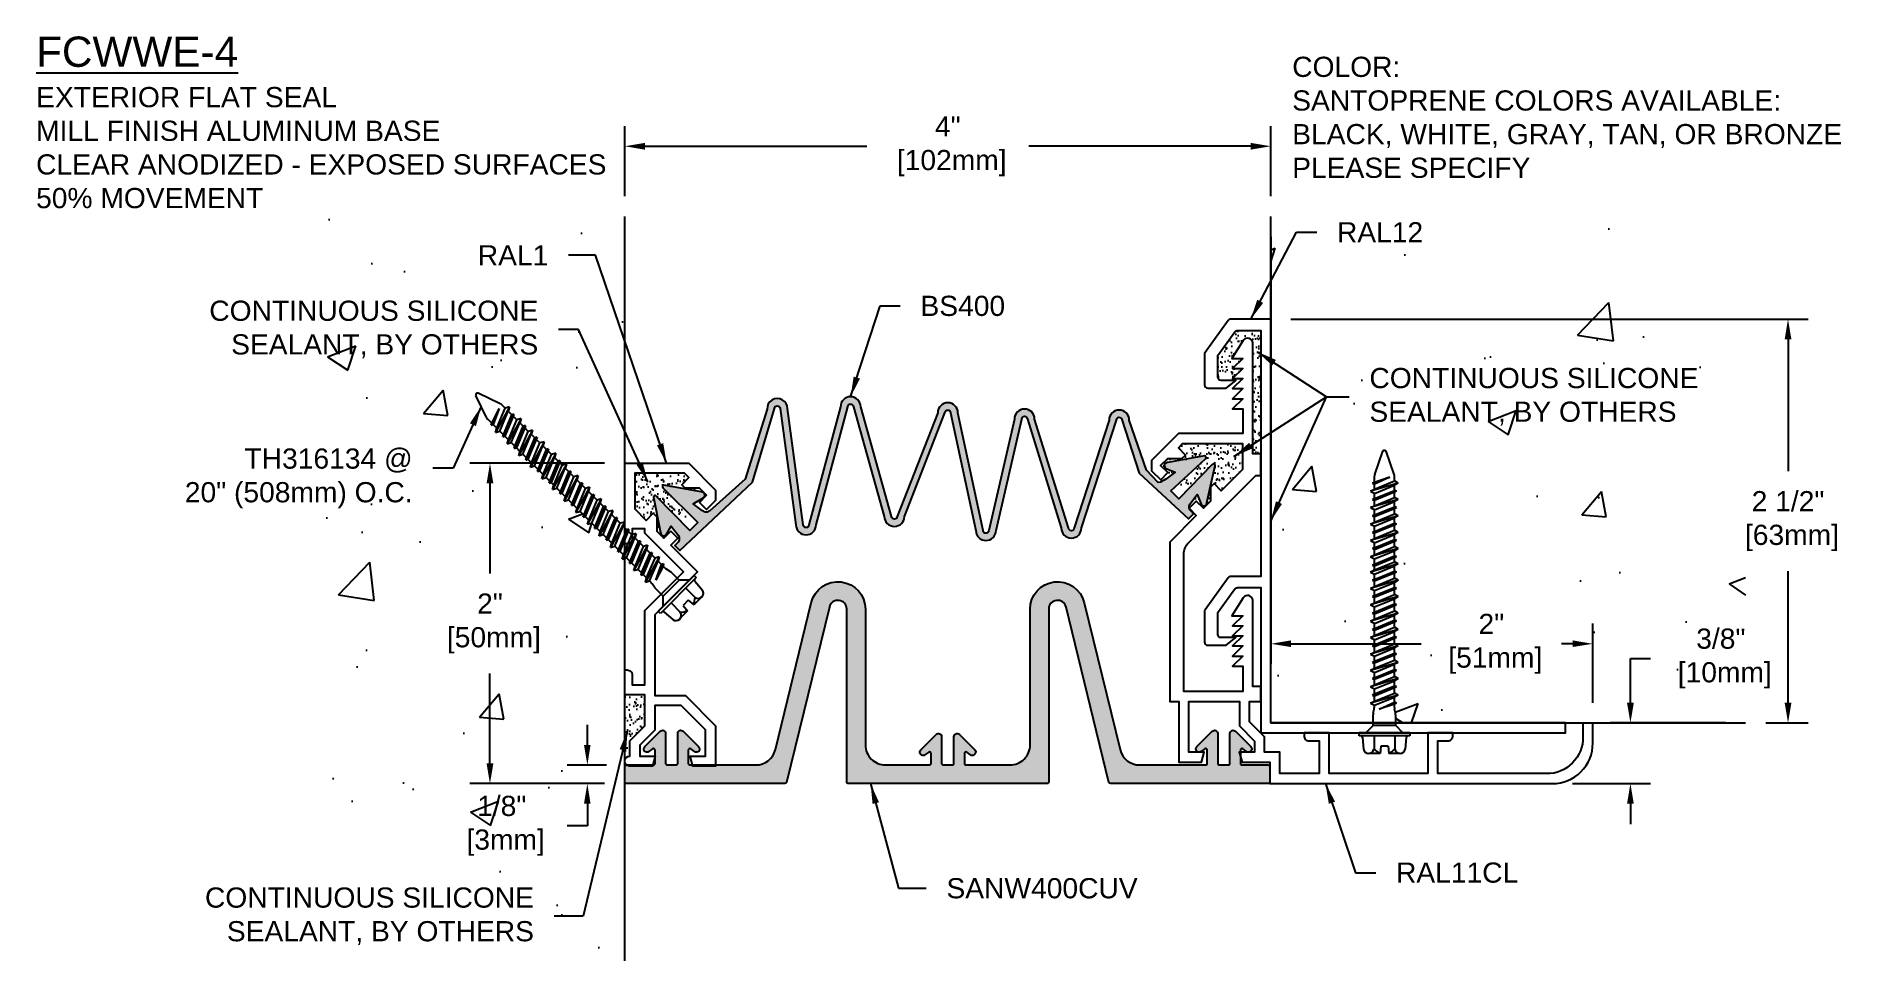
# Model space of a CAD drawing. Header units: inches. Extents: x -4.5 to 6.6, y -1.4 to 4.4.
import ezdxf

# ---------------------------------------------------------------- set-up
doc = ezdxf.new("R2010")
doc.units = ezdxf.units.IN
doc.header["$MEASUREMENT"] = 0
for name, color, linetype in [('Anchors', 4, 'Continuous'), ('Conditions', 1, 'Continuous'), ('Dimensions', 3, 'Continuous'), ('Fillers', 2, 'Continuous'), ('Metals', 7, 'Continuous'), ('Text', 2, 'Continuous')]:
    doc.layers.add(name, color=color, linetype=linetype)
doc.styles.add('Arial', font='arial.ttf')
doc.dimstyles.new('Arial', dxfattribs={"dimtxt": 0.125, "dimasz": 0.125, "dimexe": 0.125, "dimexo": 0.125, "dimgap": 0.125, "dimtad": 0, "dimtih": 1, "dimtoh": 1, "dimdec": 4, "dimzin": 0, "dimdsep": 46, "dimlunit": 4, "dimtxsty": 'Arial', "dimcen": 0.125, "dimadec": 0, "dimazin": 0, "dimtfac": 1, "dimtdec": 4, "dimtofl": 0, "dimtmove": 0, "dimatfit": 3, "dimfxl": 0, "dimfrac": 2, "dimtolj": 1, "dimtzin": 0, "dimarcsym": 0})

# ---------------------------------------------------------------- blocks, each defined once
blk = doc.blocks.new('A$CB0F2')
blk.add_lwpolyline([(0.029, 0.002, -0.958439), (0.032, 0.064), (0.032, 0.158), (0.125, 0.251), (0.125, 0.442), (0.001, 0.442), (0.001, 0.597), (0.017, 0.597, -0.414214), (0.048, 0.566), (0.048, 0.504), (0.125, 0.504), (0.125, 0.965), (0.364, 1.204), (0.125, 1.444), (0.125, 1.471), (0.048, 1.471), (0.048, 1.409, -0.414214), (0.017, 1.378), (0.001, 1.378), (0.001, 1.877), (0.397, 1.877), (0.564, 1.711), (0.564, 1.647), (0.507, 1.59), (0.463, 1.634), (0.508, 1.679), (0.464, 1.723), (0.375, 1.722), (0.354, 1.744), (0.398, 1.788), (0.371, 1.815), (0.063, 1.815), (0.063, 1.594), (0.133, 1.523), (0.177, 1.567), (0.199, 1.545), (0.199, 1.457), (0.243, 1.414), (0.286, 1.457), (0.33, 1.414), (0.286, 1.37), (0.452, 1.204), (0.187, 0.939), (0.187, 0.439), (0.377, 0.439), (0.564, 0.252), (0.564, 0.002), (0.423, 0.002), (0.407, 0.064), (0.502, 0.064), (0.502, 0.226), (0.351, 0.377), (0.187, 0.377), (0.187, 0.225), (0.094, 0.132), (0.094, 0.064), (0.189, 0.064), (0.172, 0.002), (0.029, 0.002)], format="xyb")
blk = doc.blocks.new('RAL1')
blk.add_blockref('A$CB0F2', (5.836, 2.694))
blk = doc.blocks.new('*D2')
at = {"layer": 'Defpoints', "color": 0}
for p in [(3.107, 3.693), (-0.893, 3.258), (3.107, 3.258)]:
    blk.add_point(p, dxfattribs=at)
at = {"layer": 'Dimensions', "color": 0, "lineweight": -2}
for p, q in [((-0.893, 3.383), (-0.893, 3.818)), ((3.107, 3.383), (3.107, 3.818)), ((-0.768, 3.693), (0.605, 3.693)), ((2.982, 3.693), (1.608, 3.693))]:
    blk.add_line(p, q, dxfattribs=at)
at = {"layer": 'Dimensions', "color": 0}
for points in [[(-0.768, 3.714), (-0.768, 3.672), (-0.893, 3.693)], [(2.982, 3.714), (2.982, 3.672), (3.107, 3.693)]]:
    blk.add_solid(points, dxfattribs=at)
at = {"layer": 'Dimensions', "color": 0, "insert": (1.107, 3.693), "char_height": 0.125, "attachment_point": 5, "style": 'Arial'}
blk.add_mtext('\\A1;4"\\P [102mm]', dxfattribs=at)
blk = doc.blocks.new('*D3')
at = {"layer": 'Defpoints', "color": 0}
for p in [(3.107, 2.622), (6.047, 0.122), (6.31, 0.122)]:
    blk.add_point(p, dxfattribs=at)
at = {"layer": 'Dimensions', "color": 0, "lineweight": -2}
for p, q in [((3.232, 2.622), (6.435, 2.622)), ((6.31, 2.497), (6.31, 1.682)), ((6.31, 0.247), (6.31, 1.062)), ((6.172, 0.122), (6.435, 0.122))]:
    blk.add_line(p, q, dxfattribs=at)
at = {"layer": 'Dimensions', "color": 0}
for points in [[(6.289, 2.497), (6.331, 2.497), (6.31, 2.622)], [(6.289, 0.247), (6.331, 0.247), (6.31, 0.122)]]:
    blk.add_solid(points, dxfattribs=at)
at = {"layer": 'Dimensions', "color": 0, "insert": (6.31, 1.372), "char_height": 0.125, "attachment_point": 5, "style": 'Arial'}
blk.add_mtext('\\A1;2 1/2"\\P [63mm]', dxfattribs=at)
blk = doc.blocks.new('*D4')
at = {"layer": 'Defpoints', "color": 0}
for p in [(3.107, 3.258), (5.101, 0.612), (5.101, 0.121)]:
    blk.add_point(p, dxfattribs=at)
at = {"layer": 'Dimensions', "color": 0, "lineweight": -2}
for p, q in [((3.107, 3.133), (3.107, 0.487)), ((5.101, 0.246), (5.101, 0.737)), ((3.232, 0.612), (4.039, 0.612)), ((4.976, 0.612), (4.908, 0.612))]:
    blk.add_line(p, q, dxfattribs=at)
at = {"layer": 'Dimensions', "color": 0}
for points in [[(3.232, 0.633), (3.232, 0.592), (3.107, 0.612)], [(4.976, 0.633), (4.976, 0.592), (5.101, 0.612)]]:
    blk.add_solid(points, dxfattribs=at)
at = {"layer": 'Dimensions', "color": 0, "insert": (4.473, 0.612), "char_height": 0.125, "attachment_point": 5, "style": 'Arial'}
blk.add_mtext('\\A1;2"\\P [51mm]', dxfattribs=at)
blk = doc.blocks.new('*D5')
at = {"layer": 'Defpoints', "color": 0}
for p in [(6.047, 0.122), (4.851, -0.254), (5.334, -0.254)]:
    blk.add_point(p, dxfattribs=at)
at = {"layer": 'Dimensions', "color": 0, "lineweight": -2}
for p, q in [((5.334, 0.247), (5.334, 0.521)), ((5.334, 0.521), (5.459, 0.521)), ((5.922, 0.122), (5.209, 0.122)), ((4.976, -0.254), (5.459, -0.254)), ((5.334, -0.379), (5.334, -0.504))]:
    blk.add_line(p, q, dxfattribs=at)
at = {"layer": 'Dimensions', "color": 0}
for points in [[(5.313, 0.247), (5.355, 0.247), (5.334, 0.122)], [(5.313, -0.379), (5.355, -0.379), (5.334, -0.254)]]:
    blk.add_solid(points, dxfattribs=at)
at = {"layer": 'Dimensions', "color": 0, "insert": (5.894, 0.521), "char_height": 0.125, "attachment_point": 5, "style": 'Arial'}
blk.add_mtext('\\A1;3/8"\\P [10mm]', dxfattribs=at)
blk = doc.blocks.new('*D6')
at = {"layer": 'Defpoints', "color": 0}
for p in [(-0.893, 1.73), (-1.728, -0.254), (-0.893, -0.254)]:
    blk.add_point(p, dxfattribs=at)
at = {"layer": 'Dimensions', "color": 0, "lineweight": -2}
for p, q in [((-1.018, 1.73), (-1.853, 1.73)), ((-1.728, 1.605), (-1.728, 1.047)), ((-1.728, -0.129), (-1.728, 0.428)), ((-1.018, -0.254), (-1.853, -0.254))]:
    blk.add_line(p, q, dxfattribs=at)
at = {"layer": 'Dimensions', "color": 0}
for points in [[(-1.749, 1.605), (-1.707, 1.605), (-1.728, 1.73)], [(-1.749, -0.129), (-1.707, -0.129), (-1.728, -0.254)]]:
    blk.add_solid(points, dxfattribs=at)
at = {"layer": 'Dimensions', "color": 0, "insert": (-1.728, 0.738), "char_height": 0.125, "attachment_point": 5, "style": 'Arial'}
blk.add_mtext('\\A1;2"\\P [50mm]', dxfattribs=at)
blk = doc.blocks.new('*D7')
at = {"layer": 'Defpoints', "color": 0}
for p in [(-0.881, -0.139), (-1.125, -0.254), (-0.893, -0.254)]:
    blk.add_point(p, dxfattribs=at)
at = {"layer": 'Dimensions', "color": 0, "lineweight": -2}
for p, q in [((-1.125, -0.014), (-1.125, 0.111)), ((-1.006, -0.139), (-1.25, -0.139)), ((-1.018, -0.254), (-1.25, -0.254)), ((-1.125, -0.379), (-1.125, -0.515)), ((-1.125, -0.515), (-1.25, -0.515))]:
    blk.add_line(p, q, dxfattribs=at)
at = {"layer": 'Dimensions', "color": 0}
for points in [[(-1.146, -0.014), (-1.105, -0.014), (-1.125, -0.139)], [(-1.146, -0.379), (-1.105, -0.379), (-1.125, -0.254)]]:
    blk.add_solid(points, dxfattribs=at)
at = {"layer": 'Dimensions', "color": 0, "insert": (-1.655, -0.515), "char_height": 0.125, "attachment_point": 5, "style": 'Arial'}
blk.add_mtext('\\A1;1/8"\\P [3mm]', dxfattribs=at)
blk = doc.blocks.new('RAL12')
blk.add_lwpolyline([(0.901, 2.553), (1.045, 2.553), (1.045, 1.029), (0.86, 1.029, 0.240384), (0.844, 1.021), (0.7, 0.823, 0.158089), (0.697, 0.811), (0.697, 0.623, 0.414214), (0.717, 0.603), (0.83, 0.603), (0.891, 0.65), (0.799, 0.65, -0.414214), (0.779, 0.67), (0.779, 0.8, -0.158089), (0.783, 0.812), (0.885, 0.952, -0.240384), (0.901, 0.96), (1.045, 0.96), (1.045, 0.06), (2.931, 0.06), (2.931, 0.122), (1.107, 0.122), (1.107, 2.622), (0.86, 2.622, 0.240384), (0.844, 2.614), (0.7, 2.416, 0.158089), (0.697, 2.404), (0.697, 2.216, 0.414214), (0.717, 2.196), (0.83, 2.196), (0.891, 2.243), (0.799, 2.243, -0.414214), (0.779, 2.263), (0.779, 2.393, -0.158089), (0.783, 2.404), (0.885, 2.544, -0.240384)], format="xyb", close=True)
blk = doc.blocks.new('RAL11CLR')
blk.add_lwpolyline([(2.838, -0.192), (2.141, -0.192), (2.141, 0.011), (2.203, 0.011, 0.414214), (2.234, 0.042), (2.234, 0.06), (2.079, 0.06), (2.079, -0.192), (1.468, -0.192), (1.468, 0.06), (1.313, 0.06), (1.313, 0.042, 0.414214), (1.344, 0.011), (1.406, 0.011), (1.406, -0.192), (1.163, -0.192), (1.163, -0.059), (1.069, -0.059), (1.069, 0.035), (0.976, 0.128), (0.976, 0.254), (1.045, 0.254), (1.045, 0.348), (0.995, 0.348), (0.995, 0.88, 0.745241), (0.937, 0.897), (0.865, 0.786), (0.933, 0.786), (0.87, 0.724), (0.933, 0.724), (0.87, 0.661), (0.933, 0.661), (0.87, 0.599), (0.933, 0.599), (0.87, 0.536), (0.933, 0.536), (0.87, 0.474), (0.933, 0.474), (0.933, 0.316), (0.569, 0.316), (0.569, 1.167, -0.198912), (0.598, 1.238), (1.015, 1.655), (1.045, 1.655), (1.045, 1.722), (1.045, 1.789), (0.995, 1.789), (0.995, 2.473, 0.745241), (0.937, 2.49), (0.865, 2.379), (0.933, 2.379), (0.87, 2.317), (0.933, 2.317), (0.87, 2.254), (0.933, 2.254), (0.87, 2.192), (0.933, 2.192), (0.87, 2.129), (0.933, 2.129), (0.87, 2.067), (0.933, 2.067), (0.933, 1.914), (0.536, 1.914), (0.369, 1.748), (0.369, 1.684), (0.426, 1.628), (0.47, 1.672), (0.425, 1.716), (0.469, 1.76), (0.557, 1.759), (0.579, 1.781), (0.535, 1.826), (0.561, 1.852), (0.931, 1.852), (0.931, 1.691), (0.8, 1.56), (0.756, 1.604), (0.734, 1.582), (0.734, 1.495), (0.69, 1.451), (0.646, 1.495), (0.602, 1.451), (0.646, 1.407), (0.481, 1.242), (0.481, 0.254), (0.538, 0.254), (0.538, -0.121), (0.677, -0.121), (0.694, -0.059), (0.599, -0.059), (0.599, 0.254), (0.914, 0.254), (0.914, 0.103), (1.007, 0.01), (1.007, -0.059), (0.912, -0.059), (0.929, -0.121), (1.102, -0.121), (1.102, -0.254), (2.851, -0.254, 0.414214), (3.101, -0.004), (3.101, 0.121), (3.039, 0.121), (3.039, 0.058, -0.414214), (2.838, -0.192)], format="xyb")
blk = doc.blocks.new('TH-316134')
for p, q in [((-0.097, 0.127), (-0.027, 0.127)), ((-0.023, 0.083), (-0.027, 0.127)), ((0.023, 0.083), (0.027, 0.127)), ((0.027, 0.127), (0.097, 0.127)), ((-0.157, 0.019), (0.157, 0.019)), ((-0.157, 0), (-0.157, 0.019)), ((-0.157, 0), (0.157, 0)), ((-0.135, 0.029), (-0.129, 0.1)), ((-0.115, 0), (-0.07, -0.045)), ((-0.065, 0.019), (-0.065, 0.1)), ((-0.023, 0.083), (0.023, 0.083)), ((0.064, 0.019), (0.064, 0.1)), ((0.115, 0), (0.07, -0.045)), ((0.135, 0.029), (0.129, 0.1)), ((0.157, 0.019), (0.157, 0)), ((-0.07, -0.045), (0.07, -0.045)), ((-0.07, -0.045), (-0.07, -0.112)), ((0.07, -0.045), (0.07, -0.112)), ((-0.086, -0.234), (0.086, -0.184)), ((-0.086, -0.234), (-0.062, -0.221)), ((-0.074, -0.184), (0.032, -0.147)), ((-0.074, -0.184), (-0.062, -0.177)), ((-0.074, -0.184), (-0.062, -0.19)), ((-0.069, -0.122), (-0.063, -0.148)), ((0.032, -0.147), (-0.062, -0.19)), ((-0.062, -0.177), (0.032, -0.147)), ((-0.062, -0.157), (-0.062, -0.177)), ((0.062, -0.171), (-0.062, -0.221)), ((-0.062, -0.19), (-0.062, -0.221)), ((0.062, -0.197), (-0.062, -0.247)), ((0.062, -0.157), (0.062, -0.171)), ((0.086, -0.184), (0.062, -0.171)), ((0.086, -0.184), (0.062, -0.197)), ((0.062, -0.197), (0.062, -0.228)), ((0.069, -0.122), (0.063, -0.148)), ((-0.086, -0.234), (-0.062, -0.247)), ((-0.086, -0.336), (0.086, -0.285)), ((-0.086, -0.336), (-0.062, -0.323)), ((-0.074, -0.285), (0.074, -0.234)), ((-0.074, -0.285), (-0.062, -0.279)), ((-0.074, -0.285), (-0.062, -0.291)), ((-0.062, -0.279), (0.062, -0.228)), ((0.062, -0.241), (-0.062, -0.291)), ((-0.062, -0.247), (-0.062, -0.279)), ((0.062, -0.272), (-0.062, -0.323)), ((-0.062, -0.291), (-0.062, -0.323)), ((0.062, -0.298), (-0.062, -0.349)), ((-0.062, -0.381), (0.062, -0.33)), ((0.074, -0.234), (0.062, -0.228)), ((0.074, -0.234), (0.062, -0.241)), ((0.062, -0.241), (0.062, -0.272)), ((0.086, -0.285), (0.062, -0.272)), ((0.086, -0.285), (0.062, -0.298)), ((0.062, -0.298), (0.062, -0.33)), ((0.074, -0.336), (0.062, -0.33)), ((-0.086, -0.336), (-0.062, -0.349)), ((-0.086, -0.437), (0.086, -0.387)), ((-0.086, -0.437), (-0.062, -0.425)), ((-0.086, -0.437), (-0.062, -0.45)), ((-0.074, -0.387), (0.074, -0.336)), ((-0.074, -0.387), (-0.062, -0.381)), ((-0.074, -0.387), (-0.062, -0.393)), ((-0.074, -0.488), (0.074, -0.437)), ((0.062, -0.342), (-0.062, -0.393)), ((-0.062, -0.349), (-0.062, -0.381)), ((0.062, -0.374), (-0.062, -0.425)), ((-0.062, -0.393), (-0.062, -0.425)), ((0.062, -0.4), (-0.062, -0.45)), ((-0.062, -0.482), (0.062, -0.431)), ((0.062, -0.444), (-0.062, -0.494)), ((0.074, -0.336), (0.062, -0.342)), ((0.062, -0.342), (0.062, -0.374)), ((0.086, -0.387), (0.062, -0.374)), ((0.086, -0.387), (0.062, -0.4)), ((0.062, -0.4), (0.062, -0.431)), ((0.074, -0.437), (0.062, -0.431)), ((0.074, -0.437), (0.062, -0.444)), ((0.062, -0.444), (0.062, -0.475)), ((-0.086, -0.539), (0.086, -0.488)), ((-0.086, -0.539), (-0.062, -0.526)), ((-0.086, -0.539), (-0.062, -0.552)), ((-0.074, -0.488), (-0.062, -0.482)), ((-0.074, -0.488), (-0.062, -0.494)), ((-0.074, -0.59), (0.074, -0.539)), ((-0.062, -0.45), (-0.062, -0.482)), ((0.062, -0.475), (-0.062, -0.526)), ((-0.062, -0.494), (-0.062, -0.526)), ((0.062, -0.501), (-0.062, -0.552)), ((-0.062, -0.584), (0.062, -0.533)), ((0.062, -0.545), (-0.062, -0.596)), ((-0.062, -0.552), (-0.062, -0.584)), ((0.086, -0.488), (0.062, -0.475)), ((0.086, -0.488), (0.062, -0.501)), ((0.062, -0.501), (0.062, -0.533)), ((0.074, -0.539), (0.062, -0.533)), ((0.074, -0.539), (0.062, -0.545)), ((0.062, -0.545), (0.062, -0.577)), ((-0.086, -0.641), (0.086, -0.59)), ((-0.086, -0.641), (-0.062, -0.628)), ((-0.086, -0.641), (-0.062, -0.654)), ((-0.074, -0.59), (-0.062, -0.584)), ((-0.074, -0.59), (-0.062, -0.596)), ((-0.074, -0.691), (0.074, -0.641)), ((0.062, -0.577), (-0.062, -0.628)), ((-0.062, -0.596), (-0.062, -0.628)), ((0.062, -0.603), (-0.062, -0.654)), ((-0.062, -0.685), (0.062, -0.634)), ((0.062, -0.647), (-0.062, -0.698)), ((-0.062, -0.654), (-0.062, -0.685)), ((0.086, -0.59), (0.062, -0.577)), ((0.086, -0.59), (0.062, -0.603)), ((0.062, -0.603), (0.062, -0.634)), ((0.074, -0.641), (0.062, -0.634)), ((0.074, -0.641), (0.062, -0.647)), ((0.062, -0.647), (0.062, -0.678)), ((-0.086, -0.742), (0.086, -0.691)), ((-0.086, -0.742), (-0.062, -0.729)), ((-0.086, -0.742), (-0.062, -0.755)), ((-0.074, -0.691), (-0.062, -0.685)), ((-0.074, -0.691), (-0.062, -0.698)), ((-0.074, -0.793), (0.074, -0.742)), ((0.062, -0.678), (-0.062, -0.729)), ((-0.062, -0.698), (-0.062, -0.729)), ((0.062, -0.704), (-0.062, -0.755)), ((-0.062, -0.787), (0.062, -0.736)), ((0.062, -0.748), (-0.062, -0.799)), ((-0.062, -0.755), (-0.062, -0.787)), ((0.062, -0.78), (-0.062, -0.831)), ((0.086, -0.691), (0.062, -0.678)), ((0.086, -0.691), (0.062, -0.704)), ((0.062, -0.704), (0.062, -0.736)), ((0.074, -0.742), (0.062, -0.736)), ((0.074, -0.742), (0.062, -0.748)), ((0.062, -0.748), (0.062, -0.78)), ((0.086, -0.793), (0.062, -0.78)), ((-0.086, -0.844), (0.086, -0.793)), ((-0.086, -0.844), (-0.062, -0.831)), ((-0.086, -0.844), (-0.062, -0.857)), ((-0.074, -0.793), (-0.062, -0.787)), ((-0.074, -0.793), (-0.062, -0.799)), ((-0.074, -0.895), (0.074, -0.844)), ((-0.074, -0.895), (-0.062, -0.888)), ((-0.062, -0.799), (-0.062, -0.831)), ((0.062, -0.806), (-0.062, -0.857)), ((-0.062, -0.888), (0.062, -0.838)), ((0.062, -0.85), (-0.062, -0.901)), ((-0.062, -0.857), (-0.062, -0.888)), ((0.062, -0.882), (-0.062, -0.932)), ((0.086, -0.793), (0.062, -0.806)), ((0.062, -0.806), (0.062, -0.838)), ((0.074, -0.844), (0.062, -0.838)), ((0.074, -0.844), (0.062, -0.85)), ((0.062, -0.85), (0.062, -0.882)), ((0.086, -0.895), (0.062, -0.882)), ((-0.086, -0.945), (0.086, -0.895)), ((-0.086, -0.945), (-0.062, -0.932)), ((-0.086, -0.945), (-0.062, -0.958)), ((-0.086, -1.047), (0.086, -0.996)), ((-0.074, -0.895), (-0.062, -0.901)), ((-0.074, -0.996), (0.074, -0.945)), ((-0.074, -0.996), (-0.062, -0.99)), ((-0.074, -0.996), (-0.062, -1.002)), ((-0.062, -0.901), (-0.062, -0.932)), ((0.062, -0.907), (-0.062, -0.958)), ((-0.062, -0.99), (0.062, -0.939)), ((0.062, -0.951), (-0.062, -1.002)), ((-0.062, -0.958), (-0.062, -0.99)), ((0.062, -0.983), (-0.062, -1.034)), ((-0.062, -1.002), (-0.062, -1.034)), ((0.086, -0.895), (0.062, -0.907)), ((0.062, -0.907), (0.062, -0.939)), ((0.074, -0.945), (0.062, -0.939)), ((0.074, -0.945), (0.062, -0.951)), ((0.062, -0.951), (0.062, -0.983)), ((0.086, -0.996), (0.062, -0.983)), ((0.086, -0.996), (0.062, -1.009)), ((0.062, -1.001), (0.062, -1.033)), ((-0.086, -1.047), (-0.062, -1.034)), ((-0.086, -1.047), (-0.062, -1.06)), ((-0.086, -1.141), (0.086, -1.09)), ((-0.074, -1.09), (0.074, -1.039)), ((-0.074, -1.09), (-0.062, -1.084)), ((-0.074, -1.09), (-0.062, -1.096)), ((0.062, -1.009), (-0.062, -1.06)), ((-0.062, -1.084), (0.062, -1.033)), ((0.062, -1.045), (-0.062, -1.096)), ((-0.062, -1.052), (-0.062, -1.084)), ((0.062, -1.077), (-0.062, -1.128)), ((-0.062, -1.096), (-0.062, -1.128)), ((0.062, -1.103), (-0.062, -1.154)), ((0.074, -1.039), (0.062, -1.033)), ((0.074, -1.039), (0.062, -1.045)), ((0.062, -1.045), (0.062, -1.077)), ((0.086, -1.09), (0.062, -1.077)), ((0.086, -1.09), (0.062, -1.103)), ((0.062, -1.103), (0.062, -1.134)), ((-0.086, -1.141), (-0.062, -1.128)), ((-0.086, -1.141), (-0.062, -1.154)), ((-0.086, -1.242), (0.086, -1.191)), ((-0.086, -1.242), (-0.062, -1.229)), ((-0.074, -1.191), (0.074, -1.141)), ((-0.074, -1.191), (-0.062, -1.185)), ((-0.074, -1.191), (-0.062, -1.198)), ((-0.062, -1.185), (0.062, -1.134)), ((0.062, -1.147), (-0.062, -1.198)), ((-0.062, -1.154), (-0.062, -1.185)), ((0.062, -1.178), (-0.062, -1.229)), ((-0.062, -1.198), (-0.062, -1.229)), ((0.062, -1.204), (-0.062, -1.255)), ((0.074, -1.141), (0.062, -1.134)), ((0.074, -1.141), (0.062, -1.147)), ((0.062, -1.147), (0.062, -1.178)), ((0.086, -1.191), (0.062, -1.178)), ((0.086, -1.191), (0.062, -1.204)), ((0.062, -1.204), (0.062, -1.236)), ((-0.086, -1.242), (-0.062, -1.255)), ((-0.086, -1.344), (0.086, -1.293)), ((-0.086, -1.344), (-0.062, -1.331)), ((-0.074, -1.293), (0.074, -1.242)), ((-0.074, -1.293), (-0.062, -1.287)), ((-0.074, -1.293), (-0.062, -1.299)), ((-0.062, -1.287), (0.062, -1.236)), ((0.062, -1.248), (-0.062, -1.299)), ((-0.062, -1.255), (-0.062, -1.287)), ((0.062, -1.28), (-0.062, -1.331)), ((-0.062, -1.299), (-0.062, -1.331)), ((0.062, -1.306), (-0.062, -1.357)), ((-0.062, -1.388), (0.062, -1.338)), ((0.074, -1.242), (0.062, -1.236)), ((0.074, -1.242), (0.062, -1.248)), ((0.062, -1.248), (0.062, -1.28)), ((0.086, -1.293), (0.062, -1.28)), ((0.086, -1.293), (0.062, -1.306)), ((0.062, -1.306), (0.062, -1.338)), ((0.074, -1.344), (0.062, -1.338)), ((-0.086, -1.344), (-0.062, -1.357)), ((-0.086, -1.445), (0.086, -1.395)), ((-0.086, -1.445), (-0.062, -1.432)), ((-0.086, -1.445), (-0.062, -1.458)), ((-0.074, -1.395), (0.074, -1.344)), ((-0.074, -1.395), (-0.062, -1.388)), ((-0.074, -1.395), (-0.062, -1.401)), ((-0.074, -1.496), (0.074, -1.445)), ((0.062, -1.35), (-0.062, -1.401)), ((-0.062, -1.357), (-0.062, -1.388)), ((0.062, -1.382), (-0.062, -1.432)), ((-0.062, -1.401), (-0.062, -1.432)), ((0.062, -1.407), (-0.062, -1.458)), ((-0.062, -1.49), (0.062, -1.439)), ((0.062, -1.451), (-0.062, -1.502)), ((0.074, -1.344), (0.062, -1.35)), ((0.062, -1.35), (0.062, -1.382)), ((0.086, -1.395), (0.062, -1.382)), ((0.086, -1.395), (0.062, -1.407)), ((0.062, -1.407), (0.062, -1.439)), ((0.074, -1.445), (0.062, -1.439)), ((0.074, -1.445), (0.062, -1.451)), ((0.062, -1.451), (0.062, -1.483)), ((-0.086, -1.547), (0.086, -1.496)), ((-0.086, -1.547), (-0.062, -1.534)), ((-0.086, -1.547), (-0.062, -1.56)), ((-0.074, -1.496), (-0.062, -1.49)), ((-0.074, -1.496), (-0.062, -1.502)), ((-0.062, -1.458), (-0.062, -1.49)), ((0.062, -1.483), (-0.062, -1.534)), ((-0.062, -1.502), (-0.062, -1.534)), ((0.062, -1.509), (-0.062, -1.56)), ((-0.062, -1.56), (-0.062, -1.586)), ((-0.034, -1.584), (0.062, -1.541)), ((-0.034, -1.584), (0.074, -1.547)), ((0.062, -1.553), (-0.034, -1.584)), ((0.086, -1.496), (0.062, -1.483)), ((0.086, -1.496), (0.062, -1.509)), ((0.062, -1.509), (0.062, -1.541)), ((0.074, -1.547), (0.062, -1.541)), ((0.074, -1.547), (0.062, -1.553)), ((0.062, -1.553), (0.062, -1.586)), ((-0.06, -1.601), (-0.01, -1.744)), ((0.06, -1.601), (0.01, -1.744))]:
    blk.add_line(p, q)
for centre, radius, start, end in [((-0.097, 0.095), 0.0327, 9.285, 170.715), ((0, 0.038), 0.0896, 107.4215, 136.0407), ((0, 0.038), 0.0896, 43.9593, 72.5785), ((0.097, 0.095), 0.0327, 9.285, 170.715), ((-0.146, 0.03), 0.0112, 270, 355), ((0.146, 0.03), 0.0112, 185, 270), ((-0.023, -0.112), 0.0465, 180, 191.9357), ((-0.109, -0.157), 0.0465, 0, 11.9357), ((0.109, -0.157), 0.0465, 168.0643, 180), ((0.023, -0.112), 0.0465, 348.0643, 0), ((-0.016, -1.586), 0.0465, 180, 199.3058), ((0.016, -1.586), 0.0465, 340.6942, 0), ((0, -1.739), 0.0106, 204.1001, 335.8999)]:
    blk.add_arc(centre, radius, start, end)
blk = doc.blocks.new('TH316134')
blk.add_blockref('TH-316134', (0, 0))
blk = doc.blocks.new('bs400')
at = {"layer": 'Fillers'}
blk.add_hatch(color=256, dxfattribs=at).paths.add_polyline_path([(3.687, 1.679, -1), (3.652, 1.679), (3.461, 2.357, 1), (3.336, 2.357), (3.14, 1.627, -1), (3.105, 1.627), (3.007, 2.346, 1.03026), (2.882, 2.343), (2.745, 1.909), (2.526, 1.714, -0.414214), (2.482, 1.714), (2.424, 1.757), (2.49, 1.796, 0.699658), (2.474, 1.83), (2.242, 1.873, 0.637589), (2.236, 1.856), (2.452, 1.64), (2.402, 1.591), (2.195, 1.805, 0.67662), (2.178, 1.798), (2.222, 1.579, 0.684825), (2.256, 1.564), (2.287, 1.619), (2.333, 1.56, -0.379282), (2.324, 1.512), (2.311, 1.499), (2.342, 1.467), (2.79, 1.89), (2.927, 2.346, -1), (2.962, 2.346), (3.06, 1.627, 1), (3.185, 1.627), (3.381, 2.357, -1), (3.416, 2.357), (3.607, 1.679, 1), (3.732, 1.679), (3.983, 2.32, -1), (4.018, 2.32), (4.174, 1.592, 1), (4.299, 1.592), (4.458, 2.281, -1), (4.493, 2.281), (4.703, 1.607, 1), (4.828, 1.607), (5.044, 2.275, -0.91191), (5.079, 2.278), (5.186, 1.947), (5.491, 1.663), (5.522, 1.695), (5.509, 1.708, -0.379282), (5.5, 1.755), (5.545, 1.815), (5.571, 1.75, 0.684825), (5.605, 1.765), (5.655, 1.994, 0.67662), (5.638, 2.001), (5.43, 1.787), (5.381, 1.836), (5.597, 2.036, 0.637589), (5.59, 2.053), (5.362, 2.012, 0.699658), (5.347, 1.978), (5.408, 1.953), (5.351, 1.91, -0.104684), (5.304, 1.888), (5.231, 1.966), (5.124, 2.275, 1), (4.999, 2.275), (4.783, 1.607, -1), (4.748, 1.607), (4.538, 2.281, 1), (4.413, 2.281), (4.254, 1.592, -1), (4.219, 1.592), (4.063, 2.32, 1), (3.938, 2.32)])
blk.add_lwpolyline([(3.983, 2.32, -1), (4.018, 2.32), (4.174, 1.592, 1), (4.299, 1.592), (4.458, 2.281, -1), (4.493, 2.281), (4.703, 1.607, 1), (4.828, 1.607), (5.044, 2.275, -0.91191), (5.079, 2.278), (5.186, 1.947), (5.491, 1.663), (5.522, 1.695), (5.509, 1.708, -0.379282), (5.5, 1.755), (5.545, 1.815), (5.571, 1.75, 0.684825), (5.605, 1.765), (5.655, 1.994, 0.67662), (5.638, 2.001), (5.43, 1.787), (5.381, 1.836), (5.597, 2.036, 0.637589), (5.59, 2.053), (5.362, 2.012, 0.699658), (5.347, 1.978), (5.408, 1.953), (5.351, 1.91, -0.104684), (5.304, 1.888), (5.231, 1.966), (5.124, 2.275, 1), (4.999, 2.275), (4.783, 1.607, -1), (4.748, 1.607), (4.538, 2.281, 1), (4.413, 2.281), (4.254, 1.592, -1), (4.219, 1.592), (4.063, 2.32, 1), (3.938, 2.32), (3.687, 1.679, -1), (3.652, 1.679), (3.461, 2.357, 1), (3.336, 2.357), (3.14, 1.627, -1), (3.105, 1.627), (3.007, 2.346, 1.03026), (2.882, 2.343), (2.745, 1.909), (2.526, 1.714, -0.414214), (2.482, 1.714), (2.424, 1.757), (2.49, 1.796, 0.699658), (2.474, 1.83), (2.242, 1.873, 0.637589), (2.236, 1.856), (2.452, 1.64), (2.402, 1.591), (2.195, 1.805, 0.67662), (2.178, 1.798), (2.222, 1.579, 0.684825), (2.256, 1.564), (2.287, 1.619), (2.333, 1.56, -0.379282), (2.324, 1.512), (2.311, 1.499), (2.342, 1.467), (2.79, 1.89), (2.927, 2.346, -1), (2.962, 2.346), (3.06, 1.627, 1), (3.185, 1.627), (3.381, 2.357, -1), (3.416, 2.357), (3.607, 1.679, 1), (3.732, 1.679)], format="xyb", close=True, dxfattribs=at)
blk = doc.blocks.new('SANW400C')
blk.add_hatch(color=256).paths.add_polyline_path([(-1.038, 0.167), (-1.038, 0.002, -0.668179), (-1.072, -0.012), (-1.167, 0.083, -0.923247), (-1.141, 0.114), (-1.118, 0.097, 0.611952), (-1.103, 0.106), (-1.103, 0.167, 0.414214), (-1.113, 0.177), (-1.385, 0.177, 0.414214), (-1.51, 0.052), (-1.51, -0.788, -0.887018), (-1.845, -0.828), (-2.067, 0.082, 0.345765), (-2.189, 0.177), (-2.597, 0.177, 0.414214), (-2.607, 0.167), (-2.607, 0.086, 0.611952), (-2.591, 0.077), (-2.569, 0.094, -0.923247), (-2.543, 0.063), (-2.638, -0.032, -0.668179), (-2.672, -0.018), (-2.672, 0.167, 0.414214), (-2.682, 0.177), (-2.737, 0.177, 0.414214), (-2.747, 0.167), (-2.747, -0.018, -0.668179), (-2.781, -0.032), (-2.876, 0.063, -0.923247), (-2.85, 0.094), (-2.828, 0.077, 0.611952), (-2.812, 0.086), (-2.812, 0.167, 0.414214), (-2.822, 0.177), (-2.99, 0.177, -0.414214), (-3, 0.187), (-3, 0.282, -0.414214), (-2.99, 0.292), (-2.008, 0.292, -0.345765), (-1.998, 0.285), (-1.733, -0.801, 0.887018), (-1.625, -0.788), (-1.625, 0.282, -0.414214), (-1.615, 0.292), (-0.385, 0.292, -0.414214), (-0.375, 0.282), (-0.375, -0.788, 0.887018), (-0.267, -0.801), (-0.002, 0.285, -0.345765), (0.008, 0.292), (0.985, 0.292, -0.414214), (0.995, 0.282), (0.995, 0.187, -0.414214), (0.985, 0.177), (0.822, 0.177, 0.414214), (0.812, 0.167), (0.812, 0.086, 0.611952), (0.828, 0.077), (0.85, 0.094, -0.923247), (0.876, 0.063), (0.781, -0.032, -0.668179), (0.747, -0.018), (0.747, 0.167, 0.414214), (0.737, 0.177), (0.682, 0.177, 0.414214), (0.672, 0.167), (0.672, -0.018, -0.668179), (0.638, -0.032), (0.543, 0.063, -0.923247), (0.569, 0.094), (0.591, 0.077, 0.611952), (0.607, 0.086), (0.607, 0.167, 0.414214), (0.597, 0.177), (0.189, 0.177, 0.345765), (0.067, 0.082), (-0.155, -0.828, -0.887018), (-0.49, -0.788), (-0.49, 0.052, 0.414214), (-0.615, 0.177), (-0.887, 0.177, 0.414214), (-0.897, 0.167), (-0.897, 0.106, 0.611952), (-0.882, 0.097), (-0.859, 0.114, -0.923247), (-0.833, 0.083), (-0.928, -0.012, -0.668179), (-0.962, 0.002), (-0.962, 0.167, 0.414214), (-0.972, 0.177), (-1.028, 0.177, 0.414214)])
at = {"linetype": 'Continuous', "flags": 128}
blk.add_lwpolyline([(-2.672, -0.018, 0.668179), (-2.638, -0.032), (-2.543, 0.063, 0.923247), (-2.569, 0.094), (-2.591, 0.077, -0.611952), (-2.607, 0.086), (-2.607, 0.167, -0.414214), (-2.597, 0.177), (-2.189, 0.177, -0.345765), (-2.067, 0.082), (-1.845, -0.828, 0.887018), (-1.51, -0.788), (-1.51, 0.052, -0.414214), (-1.385, 0.177), (-1.113, 0.177, -0.414214), (-1.103, 0.167), (-1.103, 0.106, -0.611952), (-1.118, 0.097), (-1.141, 0.114, 0.923247), (-1.167, 0.083), (-1.072, -0.012, 0.668179), (-1.038, 0.002), (-1.038, 0.167, -0.414214), (-1.028, 0.177), (-0.972, 0.177, -0.414214), (-0.962, 0.167), (-0.962, 0.002, 0.668179), (-0.928, -0.012), (-0.833, 0.083, 0.923247), (-0.859, 0.114), (-0.882, 0.097, -0.611952), (-0.897, 0.106), (-0.897, 0.167, -0.414214), (-0.887, 0.177), (-0.615, 0.177, -0.414214), (-0.49, 0.052), (-0.49, -0.788, 0.887018), (-0.155, -0.828), (0.067, 0.082, -0.345765), (0.189, 0.177), (0.597, 0.177, -0.414214), (0.607, 0.167), (0.607, 0.086, -0.611952), (0.591, 0.077), (0.569, 0.094, 0.923247), (0.543, 0.063), (0.638, -0.032, 0.668179), (0.672, -0.018), (0.672, 0.167, -0.414214), (0.682, 0.177), (0.737, 0.177, -0.414214), (0.747, 0.167), (0.747, -0.018, 0.668179), (0.781, -0.032), (0.876, 0.063, 0.923247), (0.85, 0.094), (0.828, 0.077, -0.611952), (0.812, 0.086), (0.812, 0.167, -0.414214), (0.822, 0.177), (0.985, 0.177, 0.414214), (0.995, 0.187), (0.995, 0.282, 0.414214), (0.985, 0.292), (0.008, 0.292, 0.345765), (-0.002, 0.285), (-0.267, -0.801, -0.887018), (-0.375, -0.788), (-0.375, 0.282, 0.414214), (-0.385, 0.292), (-1.615, 0.292, 0.414214), (-1.625, 0.282), (-1.625, -0.788, -0.887018), (-1.733, -0.801), (-1.998, 0.285, 0.345765), (-2.008, 0.292), (-2.99, 0.292, 0.414214), (-3, 0.282), (-3, 0.187, 0.414214), (-2.99, 0.177), (-2.822, 0.177, -0.414214), (-2.812, 0.167), (-2.812, 0.086, -0.611952), (-2.828, 0.077), (-2.85, 0.094, 0.923247), (-2.876, 0.063), (-2.781, -0.032, 0.668179), (-2.747, -0.018), (-2.747, 0.167, -0.414214), (-2.737, 0.177), (-2.682, 0.177, -0.414214), (-2.672, 0.167)], format="xyb", close=True, dxfattribs=at)

msp = doc.modelspace()

# ---------------------------------------------------------------- hatches: boundary and pattern name
at = {"layer": 'Conditions'}
h = msp.add_hatch(dxfattribs=at)
h.set_pattern_fill('AR-CONC', color=256, scale=0.25, style=0)
h.paths.add_polyline_path([(-0.89335, 1.1414), (-0.90921, 1.13665), (-0.90138, 1.16276), (-0.92379, 1.18517), (-0.93624, 1.18143), (-0.9325, 1.19388), (-0.95491, 1.21629), (-0.98102, 1.20846), (-0.97319, 1.23457), (-0.9956, 1.25698), (-1.00805, 1.25325), (-1.00432, 1.2657), (-1.02673, 1.28811), (-1.05284, 1.28028), (-1.04501, 1.30639), (-1.06742, 1.3288), (-1.07987, 1.32506), (-1.07614, 1.33752), (-1.09855, 1.35993), (-1.12466, 1.35209), (-1.11682, 1.3782), (-1.13923, 1.40061), (-1.15169, 1.39688), (-1.14795, 1.40933), (-1.17036, 1.43174), (-1.19647, 1.42391), (-1.18864, 1.45002), (-1.21105, 1.47243), (-1.2235, 1.4687), (-1.21977, 1.48115), (-1.24218, 1.50356), (-1.26829, 1.49573), (-1.26046, 1.52184), (-1.28287, 1.54425), (-1.29532, 1.54051), (-1.29158, 1.55296), (-1.31399, 1.57537), (-1.3401, 1.56754), (-1.33227, 1.59365), (-1.34916, 1.61054), (-1.36161, 1.6068), (-1.35787, 1.61925), (-1.38028, 1.64166), (-1.40639, 1.63383), (-1.39856, 1.65994), (-1.42097, 1.68235), (-1.43342, 1.67862), (-1.42969, 1.69107), (-1.4521, 1.71348), (-1.47821, 1.70565), (-1.47038, 1.73176), (-1.49279, 1.75417), (-1.50524, 1.75043), (-1.5015, 1.76288), (-1.52391, 1.78529), (-1.55002, 1.77746), (-1.54219, 1.80357), (-1.5646, 1.82598), (-1.57705, 1.82225), (-1.57332, 1.8347), (-1.59573, 1.85711), (-1.62184, 1.84928), (-1.61401, 1.87539), (-1.63642, 1.8978), (-1.64887, 1.89406), (-1.64514, 1.90652), (-1.66755, 1.92893), (-1.69366, 1.92109), (-1.68582, 1.9472), (-1.70823, 1.96961), (-1.72069, 1.96588), (-1.71695, 1.97833), (-1.74002, 2.0014, -0.08443704), (-1.74904, 2.01412), (-1.81384, 2.1488, -0.70927499), (-1.80097, 2.16402), (-1.6647, 2.09846, -0.08443704), (-1.65198, 2.08943), (-1.6337, 2.07115), (-1.60759, 2.07898), (-1.61542, 2.05287), (-1.59301, 2.03046), (-1.58056, 2.03419), (-1.58429, 2.02174), (-1.56188, 1.99933), (-1.53577, 2.00716), (-1.5436, 1.98105), (-1.52119, 1.95864), (-1.50874, 1.96238), (-1.51248, 1.94993), (-1.49007, 1.92752), (-1.46396, 1.93535), (-1.47179, 1.90924), (-1.44938, 1.88683), (-1.43693, 1.89056), (-1.44066, 1.87811), (-1.41825, 1.8557), (-1.39214, 1.86353), (-1.39997, 1.83742), (-1.37756, 1.81501), (-1.36511, 1.81875), (-1.36885, 1.8063), (-1.34644, 1.78388), (-1.32033, 1.79172), (-1.32816, 1.76561), (-1.30575, 1.7432), (-1.2933, 1.74693), (-1.29703, 1.73448), (-1.28014, 1.71759), (-1.25403, 1.72542), (-1.26187, 1.69931), (-1.23946, 1.6769), (-1.227, 1.68064), (-1.23074, 1.66819), (-1.20833, 1.64578), (-1.18222, 1.65361), (-1.19005, 1.6275), (-1.16764, 1.60509), (-1.15519, 1.60882), (-1.15892, 1.59637), (-1.13651, 1.57396), (-1.1104, 1.58179), (-1.11823, 1.55568), (-1.09582, 1.53327), (-1.08337, 1.53701), (-1.08711, 1.52456), (-1.0647, 1.50215), (-1.03859, 1.50998), (-1.04642, 1.48387), (-1.02401, 1.46146), (-1.01156, 1.46519), (-1.01529, 1.45274), (-0.99288, 1.43033), (-0.96677, 1.43816), (-0.9746, 1.41205), (-0.95219, 1.38964), (-0.93974, 1.39338), (-0.94348, 1.38093), (-0.92107, 1.35852), (-0.89335, 1.36683), (-0.89335, 3.25784), (-2.76432, 3.25784), (-2.76432, -1.35174), (-0.89335, -1.35174)])
h.paths.add_polyline_path([(6.04666, 3.25784), (3.10665, 3.25784), (3.10665, 0.12215), (3.74081, 0.12215), (3.74081, 0.17224, -0.05212645), (3.74182, 0.18186), (3.74731, 0.20783, 0.05212645), (3.74831, 0.21745), (3.74831, 0.23082), (3.72431, 0.24374), (3.74831, 0.25667), (3.74831, 0.28836), (3.73687, 0.29452), (3.74831, 0.30069), (3.74831, 0.33238), (3.72431, 0.3453), (3.74831, 0.35823), (3.74831, 0.38992), (3.73687, 0.39609), (3.74831, 0.40225), (3.74831, 0.43394), (3.72431, 0.44687), (3.74831, 0.45979), (3.74831, 0.49148), (3.73687, 0.49765), (3.74831, 0.50381), (3.74831, 0.5355), (3.72431, 0.54843), (3.74831, 0.56135), (3.74831, 0.59305), (3.73687, 0.59921), (3.74831, 0.60537), (3.74831, 0.63707), (3.72431, 0.64999), (3.74831, 0.66292), (3.74831, 0.69461), (3.73687, 0.70077), (3.74831, 0.70694), (3.74831, 0.73863), (3.72431, 0.75155), (3.74831, 0.76448), (3.74831, 0.79617), (3.73687, 0.80234), (3.74831, 0.8085), (3.74831, 0.84019), (3.72431, 0.85312), (3.74831, 0.86604), (3.74831, 0.89773), (3.73687, 0.9039), (3.74831, 0.91006), (3.74831, 0.94175), (3.72431, 0.95468), (3.74831, 0.9676), (3.74831, 0.9993), (3.73687, 1.00546), (3.74831, 1.01162), (3.74831, 1.04332), (3.72431, 1.05624), (3.74831, 1.06917), (3.74831, 1.09305), (3.73687, 1.09921), (3.74831, 1.10537), (3.74831, 1.13707), (3.72431, 1.14999), (3.74831, 1.16292), (3.74831, 1.19461), (3.73687, 1.20077), (3.74831, 1.20694), (3.74831, 1.23863), (3.72431, 1.25155), (3.74831, 1.26448), (3.74831, 1.29617), (3.73687, 1.30234), (3.74831, 1.3085), (3.74831, 1.34019), (3.72431, 1.35312), (3.74831, 1.36604), (3.74831, 1.39773), (3.73687, 1.4039), (3.74831, 1.41006), (3.74831, 1.44175), (3.72431, 1.45468), (3.74831, 1.4676), (3.74831, 1.4993), (3.73687, 1.50546), (3.74831, 1.51162), (3.74831, 1.54332), (3.72431, 1.55624), (3.74831, 1.56917), (3.74831, 1.60086), (3.73687, 1.60702), (3.74831, 1.61319), (3.74831, 1.64581, -0.08443704), (3.75093, 1.66118), (3.80034, 1.80223, -0.70927499), (3.8202, 1.8039), (3.8702, 1.66118, -0.08443704), (3.87281, 1.64581), (3.87281, 1.61995), (3.89681, 1.60702), (3.87281, 1.5941), (3.87281, 1.56241), (3.88426, 1.55624), (3.87281, 1.55008), (3.87281, 1.51839), (3.89681, 1.50546), (3.87281, 1.49254), (3.87281, 1.46084), (3.88426, 1.45468), (3.87281, 1.44852), (3.87281, 1.41682), (3.89681, 1.4039), (3.87281, 1.39097), (3.87281, 1.35928), (3.88426, 1.35312), (3.87281, 1.34695), (3.87281, 1.31526), (3.89681, 1.30234), (3.87281, 1.28941), (3.87281, 1.25772), (3.88426, 1.25155), (3.87281, 1.24539), (3.87281, 1.2137), (3.89681, 1.20077), (3.87281, 1.18785), (3.87281, 1.15616), (3.88426, 1.14999), (3.87281, 1.14383), (3.87281, 1.11995), (3.89681, 1.10702), (3.87281, 1.0941), (3.87281, 1.06241), (3.88426, 1.05624), (3.87281, 1.05008), (3.87281, 1.01839), (3.89681, 1.00546), (3.87281, 0.99254), (3.87281, 0.96084), (3.88426, 0.95468), (3.87281, 0.94852), (3.87281, 0.91682), (3.89681, 0.9039), (3.87281, 0.89097), (3.87281, 0.85928), (3.88426, 0.85312), (3.87281, 0.84695), (3.87281, 0.81526), (3.89681, 0.80234), (3.87281, 0.78941), (3.87281, 0.75772), (3.88426, 0.75155), (3.87281, 0.74539), (3.87281, 0.7137), (3.89681, 0.70077), (3.87281, 0.68785), (3.87281, 0.65616), (3.88426, 0.64999), (3.87281, 0.64383), (3.87281, 0.61214), (3.89681, 0.59921), (3.87281, 0.58629), (3.87281, 0.55459), (3.88426, 0.54843), (3.87281, 0.54227), (3.87281, 0.51057), (3.89681, 0.49765), (3.87281, 0.48472), (3.87281, 0.45303), (3.88426, 0.44687), (3.87281, 0.4407), (3.87281, 0.40901), (3.89681, 0.39609), (3.87281, 0.38316), (3.87281, 0.35147), (3.88426, 0.3453), (3.87281, 0.33914), (3.87281, 0.30745), (3.89681, 0.29452), (3.87281, 0.2816), (3.87281, 0.24991), (3.88426, 0.24374), (3.87281, 0.23758), (3.87281, 0.21745, 0.05212645), (3.87382, 0.20783), (3.87931, 0.18186, -0.05212645), (3.88031, 0.17224), (3.88031, 0.12215), (6.04666, 0.12215)])
h.paths.add_polyline_path([(-2.06912, 0.51995), (-1.37591, 0.51995), (-1.37591, 0.98638), (-2.06912, 0.98638)], flags=24)
h.paths.add_polyline_path([(-1.94728, -0.73356), (-1.35119, -0.73356), (-1.35119, -0.26632), (-1.94728, -0.26632)], flags=24)
h.paths.add_polyline_path([(-3.51493, -1.29892), (-1.41491, -1.29892), (-1.41491, -0.83079), (-3.51493, -0.83079)], flags=9)
h.paths.add_polyline_path([(-3.48824, 2.33505), (-1.38822, 2.33505), (-1.38822, 2.80319), (-3.48824, 2.80319)], flags=9)
h.paths.add_polyline_path([(-3.6338, 1.41838), (-2.16049, 1.41838), (-2.16049, 1.88656), (-3.6338, 1.88656)], flags=9)
h.paths.add_polyline_path([(-1.80265, 2.88723), (-1.30334, 2.88723), (-1.30334, 3.14482), (-1.80265, 3.14482)], flags=24)
h.paths.add_polyline_path([(4.13239, 0.39463), (4.82561, 0.39463), (4.82561, 0.86107), (4.13239, 0.86107)], flags=24)
h.paths.add_polyline_path([(5.55292, 0.30264), (6.24613, 0.30264), (6.24613, 0.76988), (5.55292, 0.76988)], flags=9)
h.paths.add_polyline_path([(3.6778, 1.91819), (5.77782, 1.91819), (5.77782, 2.38633), (3.6778, 2.38633)], flags=24)
h.paths.add_polyline_path([(3.47175, 3.0294), (4.06819, 3.0294), (4.06819, 3.28699), (3.47175, 3.28699)], flags=9)
h = msp.add_hatch(dxfattribs=at)
h.set_pattern_fill('AR-SAND', color=256, scale=0.0325, style=0)
h.paths.add_polyline_path([(2.93725, 2.49, -0.7452408), (2.99465, 2.47288), (2.99465, 1.78912), (3.04465, 1.78912), (3.04465, 2.55251), (2.90074, 2.55251, 0.2403839), (2.88455, 2.54425), (2.78314, 2.40433, 0.15808873), (2.77934, 2.3926), (2.77934, 2.26278, 0.41421356), (2.79934, 2.24278), (2.89118, 2.24278), (2.93265, 2.25413), (2.86965, 2.25413), (2.93265, 2.31663), (2.86965, 2.31663), (2.93265, 2.37913), (2.86465, 2.37913)])
h = msp.add_hatch(dxfattribs=at)
h.set_pattern_fill('AR-SAND', color=256, scale=0.0325, style=0)
h.paths.add_polyline_path([(2.93075, 1.85242), (2.56138, 1.85242), (2.53461, 1.82566), (2.57916, 1.78111), (2.55724, 1.75919), (2.46885, 1.75989), (2.42501, 1.71605), (2.46956, 1.67151), (2.48694, 1.65412), (2.51509, 1.67481), (2.45317, 1.70043, -0.6996577), (2.46902, 1.7345), (2.69704, 1.77539, -0.66474599), (2.70269, 1.75784), (2.53687, 1.6042), (2.5838, 1.55727), (2.74452, 1.72314, -0.68819716), (2.76181, 1.71607), (2.71167, 1.48697, -0.68482529), (2.67755, 1.47191), (2.65202, 1.53752), (2.63117, 1.5099), (2.64634, 1.49473), (2.69018, 1.45089), (2.73402, 1.49473), (2.73402, 1.58241), (2.75594, 1.60433), (2.79978, 1.56049), (2.93075, 1.69146)])
h = msp.add_hatch(dxfattribs=at)
h.set_pattern_fill('AR-SAND', color=256, scale=0.0325, style=0)
h.paths.add_polyline_path([(-0.49593, 1.64084), (-0.52269, 1.6676), (-0.83135, 1.6676), (-0.83135, 1.44593), (-0.76109, 1.37567), (-0.71725, 1.41951), (-0.69533, 1.39759), (-0.69533, 1.30991), (-0.65149, 1.26607), (-0.60765, 1.30991), (-0.59299, 1.32457), (-0.60588, 1.34164), (-0.6371, 1.28575, -0.68482529), (-0.67122, 1.30081), (-0.71567, 1.52018, -0.68819716), (-0.69838, 1.52726), (-0.54677, 1.37079), (-0.49817, 1.41939), (-0.65711, 1.57833, -0.63758921), (-0.6509, 1.59536), (-0.41922, 1.55259, -0.6996577), (-0.40336, 1.51852), (-0.46895, 1.47892), (-0.45148, 1.46609), (-0.43087, 1.48669), (-0.38633, 1.53124), (-0.43017, 1.57508), (-0.51855, 1.57437), (-0.54048, 1.59629)])
h = msp.add_hatch(dxfattribs=at)
h.set_pattern_fill('AR-SAND', color=256, scale=0.0325, style=0)
h.paths.add_polyline_path([(-0.76935, 0.2946), (-0.89335, 0.2946), (-0.89335, -0.1144, -0.41421356), (-0.86235, -0.0834), (-0.86235, 0.0106), (-0.76935, 0.1036)])

# ---------------------------------------------------------------- linework, layer by layer
for p, q in [((-0.89335, -1.35174), (-0.89335, 3.25784)), ((3.10665, 0.12215), (3.10665, 3.25784)), ((3.10665, 0.12215), (6.04666, 0.12215))]:
    msp.add_line(p, q, dxfattribs=at)

# ---------------------------------------------------------------- block references
msp.add_blockref('bs400', (-2.89335, -0.27778))
at = {"layer": 'Anchors'}
for p, rotation in [((-0.57477, 0.92418), 225), ((3.81056, 0.06015), 180)]:
    msp.add_blockref('TH316134', p, dxfattribs=dict(at, rotation=rotation))
at = {"layer": 'Fillers', "xscale": -1, "rotation": 180}
msp.add_blockref('SANW400C', (2.10665, 0.03843), dxfattribs=at)
at = {"layer": 'Metals'}
for name, p in [('RAL12', (2, 0)), ('RAL11CLR', (2, 0)), ('RAL1', (-6.73046, -2.84108))]:
    msp.add_blockref(name, p, dxfattribs=at)

# ---------------------------------------------------------------- texts
at = {"layer": 'Text', "attachment_point": 1, "style": 'Arial'}
for s, insert, char_height, width in [('{\\LFCWWE-4\\P\\H0.6667x;\\lEXTERIOR FLAT SEAL\\PMILL FINISH ALUMINUM BASE\\PCLEAR ANODIZED - EXPOSED SURFACES\\P50% MOVEMENT}', (-4.5385, 4.37243), 0.1875, 4.1875), ('COLOR:{\\L                          \\~\\P}SANTOPRENE COLORS AVAILABLE:\\PBLACK, WHITE, GRAY, TAN, OR BRONZE\\PPLEASE SPECIFY', (3.23967, 4.24743), 0.125, 3.4114439)]:
    msp.add_mtext(s, dxfattribs=dict(at, insert=insert, char_height=char_height, width=width))
at = {"layer": 'Text', "char_height": 0.125, "style": 'Arial'}
for s, insert, attachment_point in [('\\A1;RAL12', (3.51673, 3.22292), 1), ('\\A1;RAL1', (-1.36665, 2.95523), 9), ('\\A1;CONTINUOUS SILICONE\\PSEALANT, BY OTHERS', (-1.42885, 2.55872), 6), ('\\A1;BS400', (0.93781, 2.76722), 1), ('\\A1;CONTINUOUS SILICONE\\PSEALANT, BY OTHERS', (3.71775, 2.14186), 4), ('\\A1;TH316134 @\\P20" (508mm) O.C.', (-2.20691, 1.63608), 6), ('RAL11CL', (3.88245, -0.80578), 4), ('SANW400CUV', (1.09871, -0.83916), 1), ('\\A1;CONTINUOUS SILICONE\\PSEALANT, BY OTHERS', (-1.45554, -1.07526), 6)]:
    msp.add_mtext(s, dxfattribs=dict(at, insert=insert, attachment_point=attachment_point))

# ---------------------------------------------------------------- dimensions: what is measured, and where the dimension line sits
at = {"layer": 'Dimensions'}
for base, p1, p2, picture, middle in [((3.10665, 3.69283), (-0.89335, 3.25784), (3.10665, 3.25784), '*D2', (1.10665, 3.69283)), ((5.10146, 0.61246), (3.10665, 3.25784), (5.10146, 0.1207), '*D4', (4.47333, 0.61246))]:
    dim = msp.add_linear_dim(base=base, p1=p1, p2=p2, dimstyle='Arial', override={"dimpost": '\\X'}, dxfattribs=at)
    dim.commit()
    dim.dimension.update_dxf_attribs({"geometry": picture, "text_midpoint": middle, "dimtype": 160})
for base, p1, p2, picture, middle in [((6.309853, 0.122148), (3.106648, 2.622096), (6.046665, 0.122148), '*D3', (6.309853, 1.372122)), ((-1.728187, -0.254053), (-0.893352, 1.729602), (-0.893352, -0.254053), '*D6', (-1.728187, 0.737775)), ((5.33417, -0.25405), (6.04666, 0.12215), (4.85146, -0.25405), '*D5', (5.89385, 0.52127)), ((-1.12544, -0.25405), (-0.88114, -0.13905), (-0.89335, -0.25405), '*D7', (-1.6549, -0.51493))]:
    dim = msp.add_linear_dim(base=base, p1=p1, p2=p2, angle=90, dimstyle='Arial', override={"dimpost": '\\X'}, dxfattribs=at)
    dim.commit()
    dim.dimension.update_dxf_attribs({"geometry": picture, "text_midpoint": middle, "dimtype": 160})

# ---------------------------------------------------------------- leaders
at = {"layer": 'Text', "annotation_type": 0, "has_hookline": 1}
for points, hookline_direction, text_width in [([(2.98342, 2.6221), (3.26673, 3.16042), (3.39173, 3.16042)], 0, 0.511), ([(-0.63419, 1.7296), (-1.07502, 3.01773), (-1.24165, 3.01773)], 1, 0.39103), ([(0.505, 2.14151), (0.68781, 2.70472), (0.81281, 2.70472)], 0, 0.50315), ([(-1.78182, 2.08225), (-1.95691, 1.69858), (-2.08191, 1.69858)], 1, 1.39052), ([(0.62887, -0.25405), (0.80255, -0.90166), (0.97371, -0.90166)], 0, 1.17471), ([(3.44589, -0.25405), (3.63245, -0.80578), (3.75745, -0.80578)], 0, 0.73721)]:
    msp.add_leader(points, dimstyle='Arial', override={"dimgap": 0.125, "dimtad": 0}, dxfattribs=dict(at, hookline_direction=hookline_direction, text_width=text_width))
at = {"layer": 'Text', "annotation_type": 0, "has_hookline": 1, "hookline_direction": 1, "text_width": 2.01944}
for points in [[(-0.75036, 1.6152), (-1.17885, 2.55872), (-1.30385, 2.55872)], [(-0.87589, 0.07547), (-1.1508, -1.07526), (-1.33054, -1.07526)]]:
    msp.add_leader(points, dimstyle='Arial', dxfattribs=at)
at = {"layer": 'Text'}
for points in [[(3.02264, 2.42089), (3.45207, 2.14186)], [(2.87886, 1.7719), (3.45207, 2.14186), (3.59275, 2.14186)], [(3.10665, 1.37212), (3.45207, 2.14186)]]:
    msp.add_leader(points, dimstyle='Arial', dxfattribs=at)

doc.saveas('drawing.dxf')
